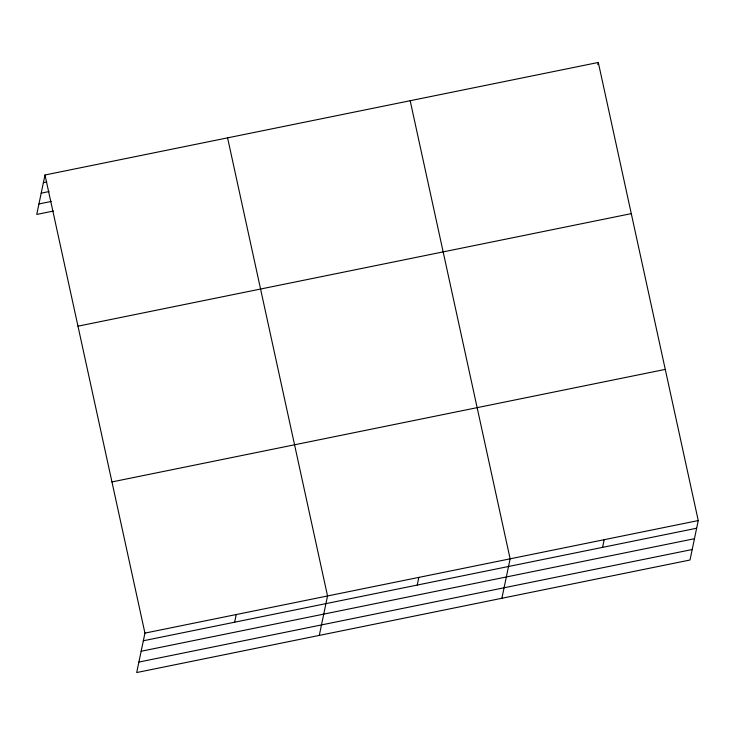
<?xml version="1.0" encoding="UTF-8"?>
<svg xmlns="http://www.w3.org/2000/svg" width="735" height="735" viewBox="0 0 735 735"><rect width="100%" height="100%" fill="white"/><g stroke="black" fill="none" stroke-linecap="round" stroke-linejoin="round"><path stroke-width="1.1" d="M44.991 174.994L144.942 633.111L136.701 672.543L690.009 560.006L698.25 520.564L598.299 62.457L44.991 174.994L36.75 214.436L53.453 211.037M234.64 622.205L236.238 614.543M319.293 635.408L327.534 595.966L227.584 137.858M417.232 585.06L418.831 577.398M597.84 64.643L598.299 62.457M501.886 598.262L510.127 558.83L410.176 100.723M602.59 547.364L604.188 539.701M43.393 182.657L46.728 181.977M41.197 193.149L48.988 191.559M38.937 203.953L51.184 201.454M77.974 326.175L631.282 213.628M111.959 481.93L665.267 369.393M144.942 633.111L698.25 520.564M143.343 640.773L696.651 528.226M141.148 651.256L694.456 538.709M138.897 662.06L692.205 549.514"/></g></svg>
